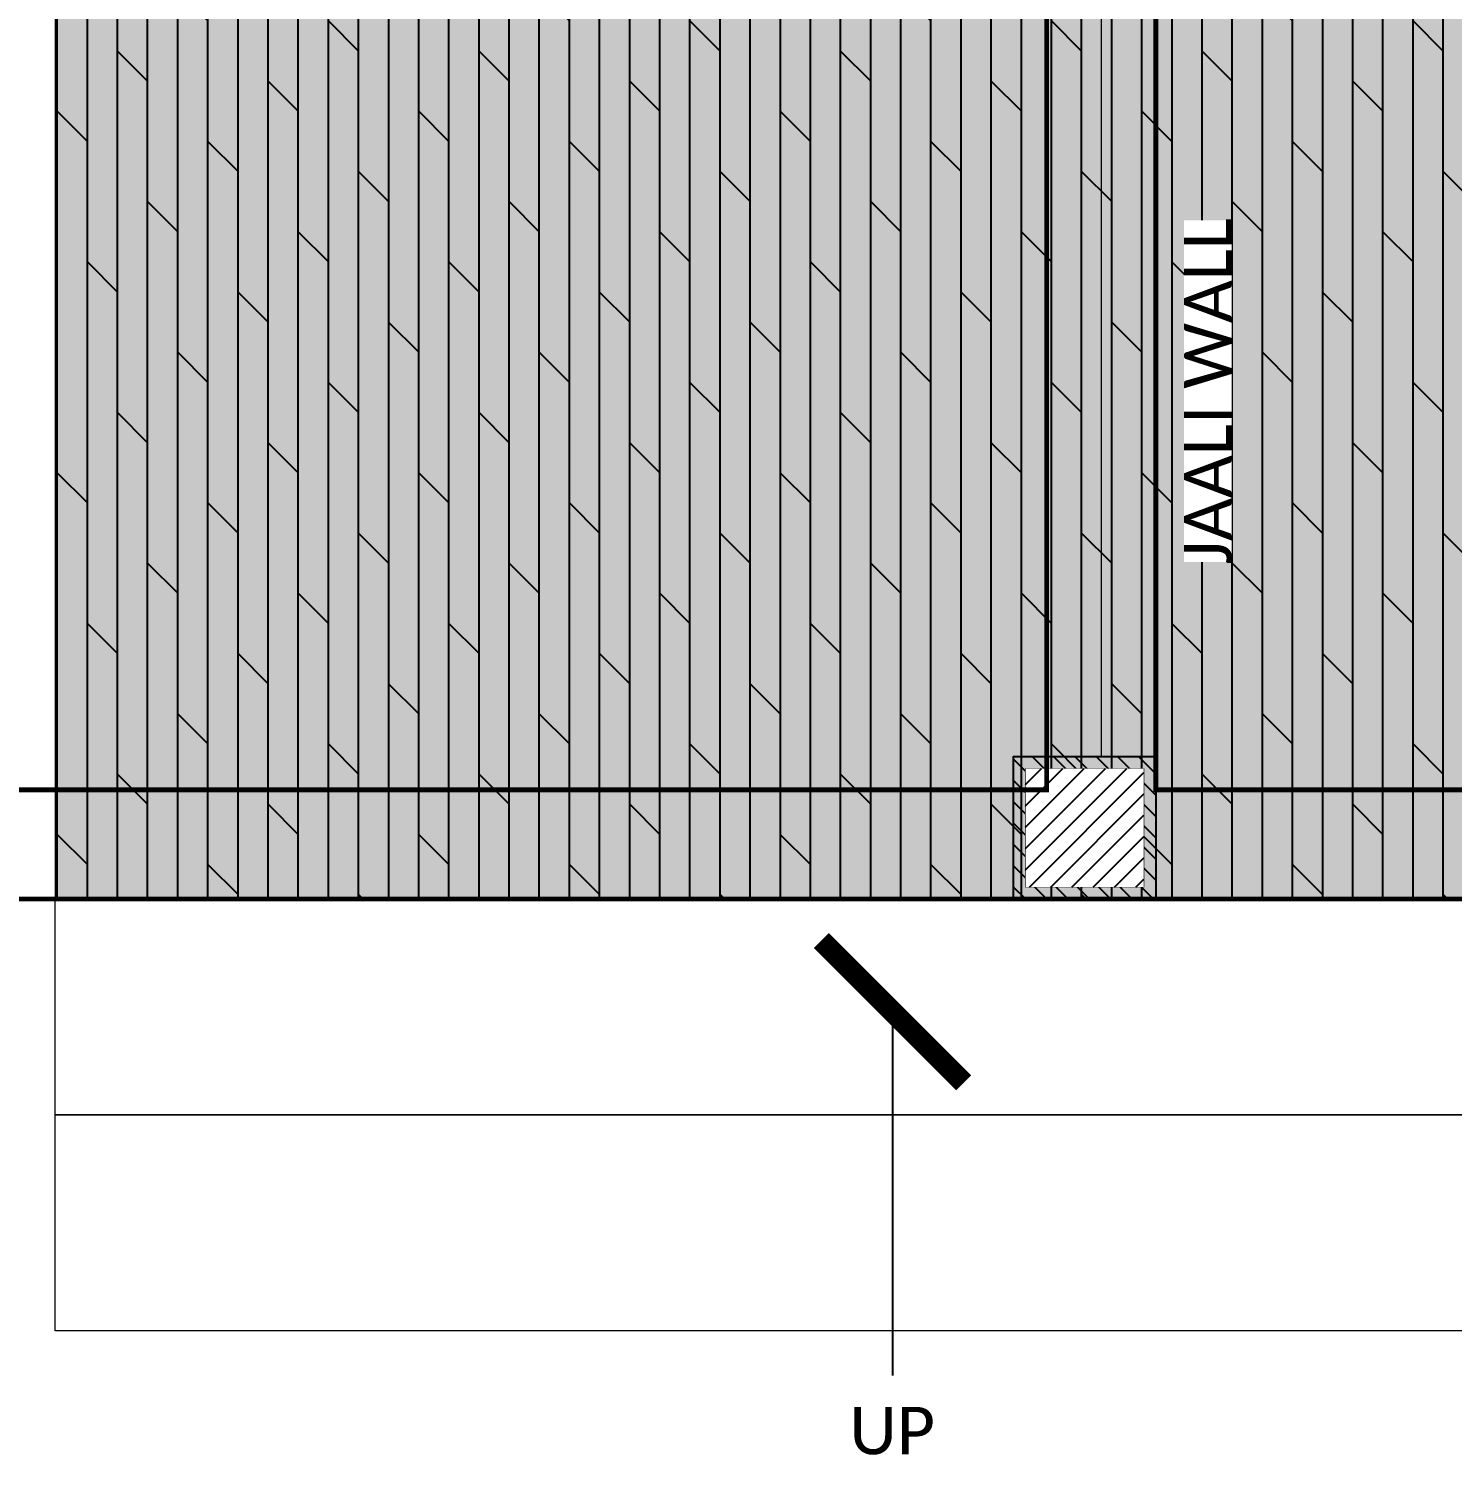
# Model space of a CAD drawing. Header units: millimetres. Extents: x -10000 to 124200, y -12045 to 23620.
# Drawn here: x 37880 to 40879, y -3130 to -76 of the extents above; entities that cross this region are included whole.
import ezdxf

# ---------------------------------------------------------------- set-up
doc = ezdxf.new("R2010")
doc.units = ezdxf.units.MM
doc.header["$LTSCALE"] = 150
doc.set_wipeout_variables(frame=1)
doc.linetypes.add('HIDDENX2', pattern=[19.049999999999997, 12.7, -6.35])
for name, color, linetype in [('ad-Arrow', 32, 'Continuous'), ('ad-Furniture', 8, 'Continuous'), ('ad-MS Columns', 1, 'Continuous'), ('ad-RCC', 3, 'Continuous'), ('ad-RCC Hatch', 125, 'Continuous'), ('ad-Text main', 7, 'Continuous')]:
    doc.layers.add(name, color=color, linetype=linetype)
doc.layers.add('ad-Elevation 10', color=8, linetype='Continuous', lineweight=0)
doc.layers.add('ad-Framing', color=30, linetype='Continuous', lineweight=35, true_color=0xff7f00)
doc.layers.add('ad-Verandah', color=7, linetype='Continuous', true_color=0xa57c52)
doc.layers.get('ad-Furniture').off()
doc.styles.add('6 U T S R N_Corridor-Basement$0$Standard', font='arial.ttf')
doc.styles.get("Standard").update_dxf_attribs({"font": 'calibril.ttf'})
doc.dimstyles.new('A-100-DIM-INT (MM-FT)', dxfattribs={"dimscale": 50, "dimtxt": 2.4, "dimasz": 1, "dimexe": 5, "dimexo": 100, "dimgap": 1, "dimtad": 0, "dimdec": 0, "dimdsep": 46, "dimtxsty": 'Standard', "dimblk": 'ARCHTICK', "dimcen": 0.025, "dimse1": 1, "dimse2": 1, "dimclrd": 256, "dimclre": 256, "dimclrt": 256, "dimazin": 2, "dimtfac": 1, "dimtdec": 0, "dimtix": 1, "dimtmove": 2, "dimatfit": 3, "dimldrblk": 'ARCHTICK', "dimfxl": 1, "dimtolj": 1, "dimtzin": 0, "dimarcsym": 0})

# ---------------------------------------------------------------- blocks, each defined once
blk = doc.blocks.new('_ArchTick')
at = {"color": 0, "linetype": 'ByBlock', "const_width": 0.15}
blk.add_lwpolyline([(-0.5, -0.5), (0.5, 0.5)], dxfattribs=at)
blk = doc.blocks.new('zw$7282')
at = {"layer": 'ad-Elevation 10', "insert": (225.0673358996501, -839.9153751143022, 1.841767584120231e-06), "char_height": 100, "width": 720.0700918301496, "attachment_point": 5, "rotation": 90, "style": '6 U T S R N_Corridor-Basement$0$Standard', "bg_fill": 3, "box_fill_scale": 1, "bg_fill_color": 257, "bg_fill_transparency": 0}
blk.add_mtext('{\\fCalibri Light|b0|i0|c0|p34;JAALI WALL}', dxfattribs=at)
blk.add_wipeout([(-1.2736254303177633e-12, -6.90761225996539e-10), (114.99999999999952, -6.90761225996539e-10), (114.99999999999991, -1610.000000000407), (-2.3572180513733937e-12, -1610.0000000004065)])
at = {"layer": 'ad-Elevation 10'}
blk.add_lwpolyline([(114.9999999999991, -1610.000000000406), (114.9999999999991, 0), (0, 0), (-9.094947017729282e-13, -1610.000000000406)], close=True, dxfattribs=at)
blk = doc.blocks.new('zw$BB2B')
at = {"layer": 'ad-Furniture'}
blk.add_blockref('zw$7282', (6589.999999999971, -5.165929906070232e-10), dxfattribs=at)
blk = doc.blocks.new('zw$B0BD')
blk.add_wipeout([(0, -5.684341886080802e-14), (250, -5.684341886080802e-14), (250, -250.00000000000006), (0, -250.00000000000006)])
at = {"layer": 'ad-MS Columns'}
h = blk.add_hatch(dxfattribs=at)
h.set_pattern_fill('ANSI31', color=256, scale=10, angle=1.403341859706975e-14)
h.set_pattern_definition([(45.00000000000001, (3.637978807091713e-12, -250.0000000000036), (-22.45064030267288, 22.45064030267288), [])])
h.paths.add_polyline_path([(0, 0), (250, 0), (250, -250), (0, -250)])
at = {"layer": 'ad-MS Columns', "const_width": 1}
blk.add_lwpolyline([(0, -1.818989403545856e-12), (250, -1.818989403545856e-12), (250, -250.0000000000018), (0, -250.0000000000018)], close=True, dxfattribs=at)
blk = doc.blocks.new('zw$89AB')
at = {"layer": 'ad-MS Columns'}
blk.add_blockref('zw$B0BD', (-3945.000000000537, -13989.99999999993), dxfattribs=at)
blk = doc.blocks.new('A$C42b14ea2')
at = {"layer": 'ad-RCC Hatch', "transparency": 33554687}
h = blk.add_hatch(dxfattribs=at)
h.set_pattern_fill('ANSI31', color=256, scale=10)
h.set_pattern_definition([(45, (8643.536182570808, 7379.999999999172), (-22.45064030267288, 22.45064030267288), [])])
h.paths.add_polyline_path([(0, 0), (300, 1.818989403545856e-12), (299.9999999999982, 300.0000000000018), (-1.818989403545856e-12, 300)])
at = {"layer": 'ad-RCC'}
blk.add_lwpolyline([(0, 0), (300, 1.818989403545856e-12), (299.9999999999982, 300.0000000000018), (-1.818989403545856e-12, 300)], close=True, dxfattribs=at)
blk = doc.blocks.new('1215E_Columns')
at = {"xscale": -1}
blk.add_blockref('A$C42b14ea2', (6704.999999999971, -1910.000000000815), dxfattribs=at)
blk = doc.blocks.new('A$C59a15b2d')
at = {"layer": 'ad-Framing', "const_width": 10}
blk.add_lwpolyline([(11795.00000000052, 12354.99999999917), (11795.00000000052, 7944.999999999302), (8460, 7944.999999999302), (8460, 4509.999999999302), (11795.00000000098, 4509.999999998836), (11795.00000000095, -1910.000000000822), (1530.000000000524, -1910.00000000076), (1530.000000000648, -9.621360831615679e-11), (-2.91038304567337e-11, -1.164153218269348e-10), (-2.91038304567337e-11, 4509.999999999185), (1910.000000000466, 4509.999999999171), (1910.000000000466, 7944.999999999171), (2.182787284255028e-11, 7944.999999998603), (6.548361852765083e-11, 12354.99999999919)], close=True, dxfattribs=at)
at = {"layer": 'ad-Framing', "linetype": 'HIDDENX2', "ltscale": 0.09, "const_width": 10}
for points in [[(1760.000000000589, 1.307398633798584e-11), (6474.999999999971, -1.816715666791424e-10), (6474.999999999971, -1680.000000000815), (1760.000000000589, -1680.00000000062)], [(6705, -1.105945557355881e-09), (8610.00000000099, -1.105945557355881e-09), (8610.00000000099, -1680.000000000814), (6705, -1680.000000000814)]]:
    blk.add_lwpolyline(points, close=True, dxfattribs=at)
blk = doc.blocks.new('zw$FE9C')
at = {"layer": 'ad-Verandah', "transparency": 33554559}
h = blk.add_hatch(color=256, dxfattribs=at)
h.dxf.hatch_style = 1
h.paths.add_polyline_path([(11895.00000000092, -1910.000000000698), (11895.00000000092, 4509.999999998836), (10374.99999999999, 4509.999999998836), (10374.99999999999, -6.984919309616089e-10), (4384.999999999993, -6.984919309616089e-10), (4384.999999999993, -1910.000000000698)])
at = {"layer": 'ad-Verandah', "transparency": 33554687}
h = blk.add_hatch(dxfattribs=at)
h.set_pattern_fill('DOLMIT', color=256, scale=10, angle=270)
h.set_pattern_definition([(270, (-416593.4521479677, 196727.192476884), (63.50000000000001, -1.166476076187854e-14), []), (314.9999999999998, (-416593.4521479677, 196727.192476884), (126.9999134350099, 126.9999134350098), [89.80256121069151, -179.605122421383])])
h.paths.add_polyline_path([(11895.00000000092, -1910.000000000698), (11895.00000000092, 4509.999999998836), (10374.99999999999, 4509.999999998836), (10374.99999999999, -6.984919309616089e-10), (4384.999999999993, -6.984919309616089e-10), (4384.999999999993, -1910.000000000698)])
at = {"layer": 'ad-Verandah', "lineweight": 9}
blk.add_lwpolyline([(11895.00000000092, -1910.000000000698), (11895.00000000092, 4509.999999998836), (10374.99999999999, 4509.999999998836), (10374.99999999999, -6.984919309616089e-10), (4384.999999999993, -6.984919309616089e-10), (4384.999999999993, -1910.000000000698)], close=True, dxfattribs=at)
at = {"layer": 'ad-Verandah', "color": 33, "lineweight": 9}
for points in [[(4384.999999999993, -2365.000000000698), (4384.999999999993, -1910.000000000698), (7914.999999999971, -1910.000000000815), (7914.999999999971, -2365.000000000815)], [(4384.999999999993, -2820.000000000698), (4384.999999999993, -2365.000000000698), (7914.999999999971, -2365.000000000815), (7914.999999999971, -2820.000000000815)]]:
    blk.add_lwpolyline(points, close=True, dxfattribs=at)
at = {"layer": 'ad-Text main', "insert": (6149.301236346346, -3031.049602837567, 1.841767584120259e-06), "char_height": 100, "width": 207.6, "attachment_point": 5, "style": '6 U T S R N_Corridor-Basement$0$Standard', "bg_fill": 2}
blk.add_mtext('{\\fCalibri Light|b0|i0|c0|p34;UP}', dxfattribs=at)
at = {"layer": 'ad-Arrow'}
blk.add_leader([(6149.999999999982, -2147.665805974309), (6149.999999999982, -2914.287687989683)], dimstyle='A-100-DIM-INT (MM-FT)', override={"dimscale": 1, "dimasz": 300, "dimgap": 50, "dimtad": 0}, dxfattribs=at)
blk = doc.blocks.new('1215_East Villa')
at = {"layer": 'ad-Verandah'}
blk.add_blockref('zw$FE9C', (0, 0), dxfattribs=at)
at = {"layer": 'ad-Furniture'}
blk.add_blockref('zw$BB2B', (0, 0), dxfattribs=at)
blk.add_blockref('1215E_Columns', (0, 0))
blk.add_blockref('zw$89AB', (10375.00000000051, 12354.99999999912))

msp = doc.modelspace()

# ---------------------------------------------------------------- block references
msp.add_blockref('1215_East Villa', (33549.99999999992, 0))

# ---------------------------------------------------------------- next in the draw order: block references
msp.add_blockref('A$C59a15b2d', (33549.99999999989, -1.164153218269348e-10))

doc.saveas('drawing.dxf')
